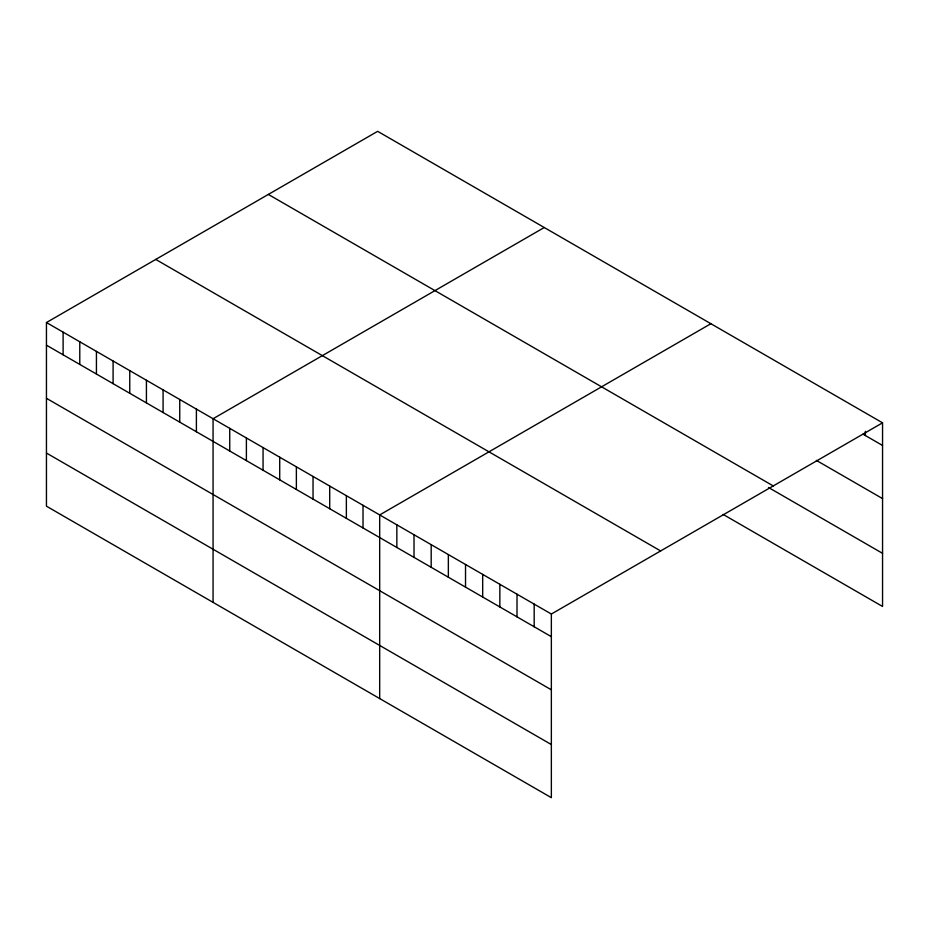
<?xml version="1.0" encoding="UTF-8"?>
<svg xmlns="http://www.w3.org/2000/svg" width="929" height="929" viewBox="0 0 929 929"><rect width="100%" height="100%" fill="white"/><g stroke="black" fill="none" stroke-linecap="round" stroke-linejoin="round"><path stroke-width="1.39" d="M46.45 322.537L551.35 614.034L551.35 797.674L46.45 506.177L46.45 322.537L377.65 131.326L882.55 422.823L882.55 606.463L723.145 514.434M544.266 227.512L213.066 418.735L213.066 602.375M710.882 323.71L379.682 514.933L379.682 698.573M551.35 614.034L882.55 422.823M862.936 434.133L882.55 445.467M816.336 460.366L882.55 498.594M268.353 194.428L773.253 485.925M768.515 487.493L882.55 553.336M155.747 259.435L660.647 550.943M46.45 345.182L551.35 636.679M46.45 398.309L551.35 689.806M46.45 453.05L551.35 744.547M865.387 431.311L865.387 435.55M534.187 604.129L534.187 626.773M517.012 594.212L517.012 616.856M499.848 584.306L499.848 606.951M482.685 574.401L482.685 597.033M465.522 564.484L465.522 587.128M448.347 554.578L448.347 577.211M431.184 544.661L431.184 567.305M414.02 534.756L414.02 557.388M396.846 524.839L396.846 547.483M363.018 505.306L363.018 527.951M346.366 495.691L346.366 518.336M329.702 486.076L329.702 508.709M313.038 476.449L313.038 499.094M296.374 466.834L296.374 489.467M279.71 457.207L279.71 479.852M263.058 447.592L263.058 470.237M246.394 437.977L246.394 460.61M229.73 428.35L229.73 450.995M196.402 409.108L196.402 431.753M179.738 399.493L179.738 422.138M163.086 389.878L163.086 412.511M146.422 380.251L146.422 402.896M129.758 370.636L129.758 393.281M113.094 361.021L113.094 383.654M96.43 351.394L96.43 374.039M79.778 341.779L79.778 364.412M63.114 332.152L63.114 354.797"/></g></svg>
